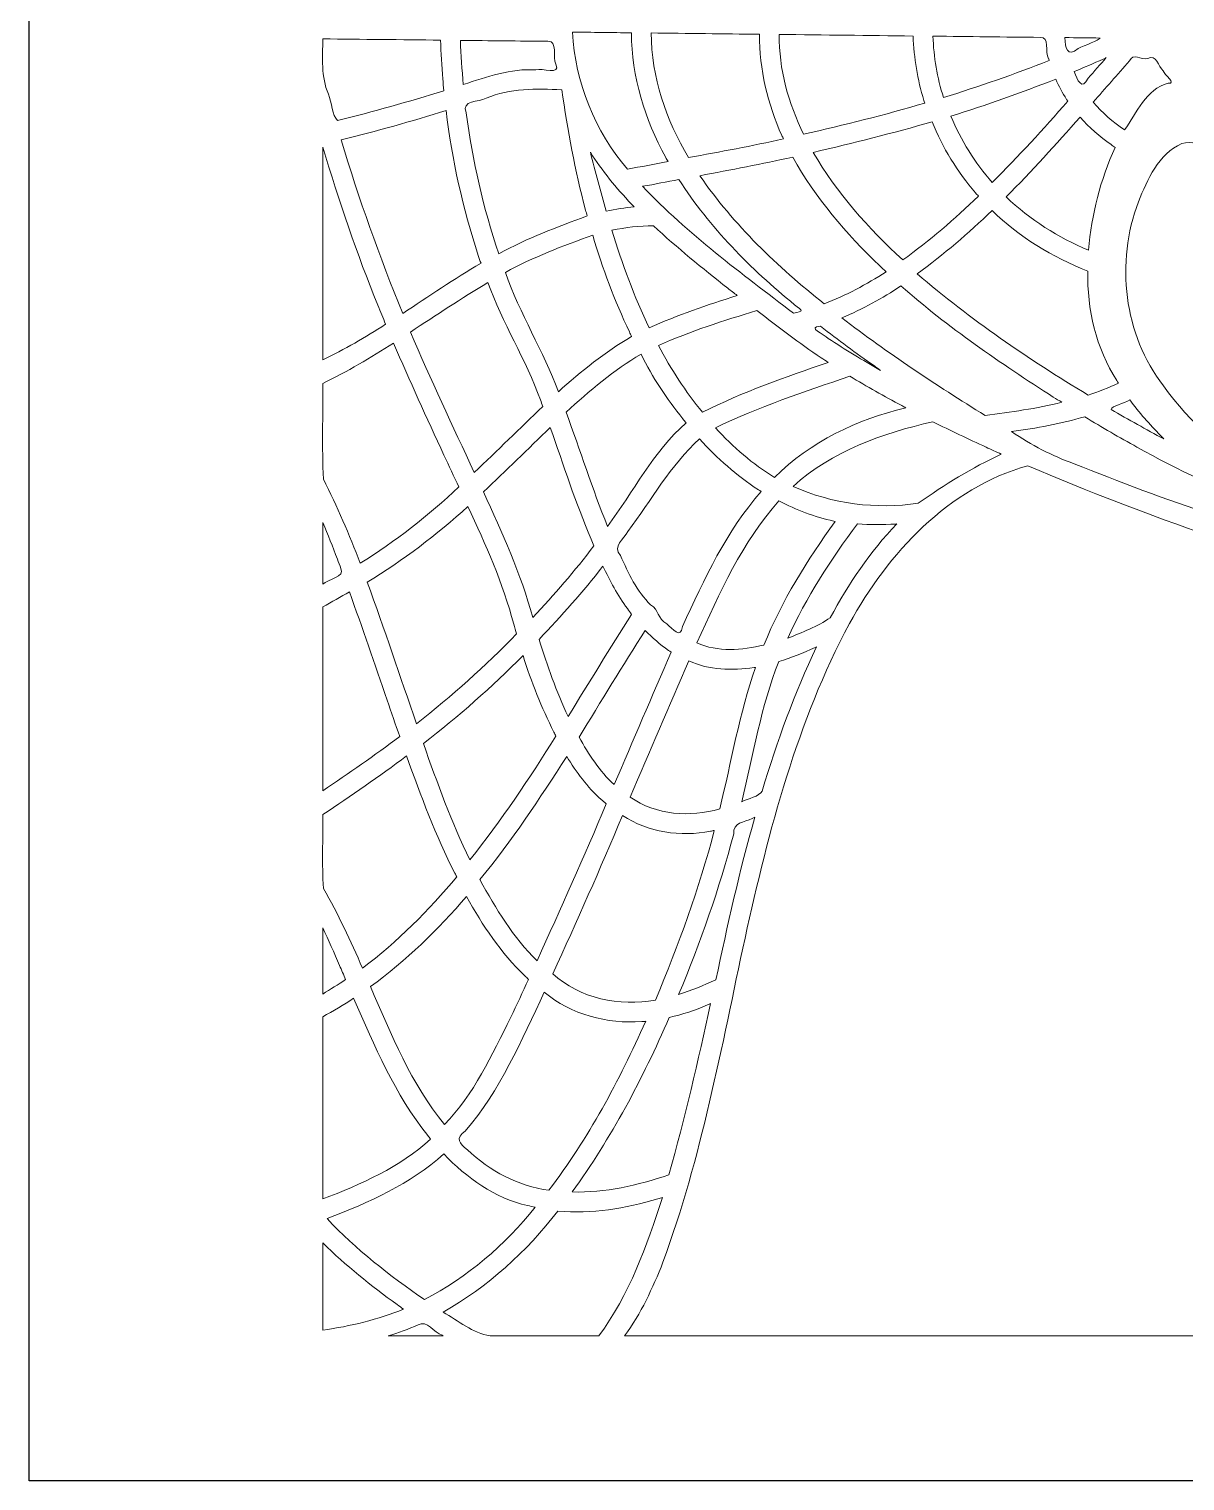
# Model space of a CAD drawing. Header units: millimetres. Extents: x -143 to 122, y -77 to 97.
# Drawn here: x -142.8 to -74.3, y -77.4 to 8.5 of the extents above; entities that cross this region are included whole.
import ezdxf

# ---------------------------------------------------------------- set-up
doc = ezdxf.new("R2010")
doc.units = ezdxf.units.MM
doc.header["$MEASUREMENT"] = 0
doc.layers.add('Capa 1', color=7, linetype='Continuous')

msp = doc.modelspace()

# ---------------------------------------------------------------- linework, layer by layer
at = {"layer": 'Capa 1', "lineweight": 25}
msp.add_open_spline([(-10.3061, -77.448), (-10.3061, -77.448), (-142.7504, -77.448), (-142.7504, -77.448), (-142.7504, -77.448), (-142.7504, -77.448), (-142.7504, 97.0935), (-142.7504, 97.0935), (-142.7504, 97.0935), (-142.7504, 97.0935), (-10.3061, 97.0935), (-10.3061, 97.0935)], degree=3, knots=[0, 0, 0, 0, 0.25, 0.25, 0.25, 0.25, 0.5, 0.5, 0.5, 0.5, 1, 1, 1, 1], dxfattribs=at)
at = {"layer": 'Capa 1', "lineweight": 9}
for points, knots in [([(-118.2456, 5.5745), (-118.3113, 6.3386), (-118.3467, 7.1048), (-118.3832, 7.8707), (-118.3832, 7.8707), (-120.7081, 7.8936), (-123.033, 7.9166), (-125.3579, 7.9395), (-125.3579, 7.9395), (-125.3522, 6.8321), (-125.4652, 5.7067), (-125.0248, 4.6593), (-125.0248, 4.6593), (-124.816, 4.1885), (-124.8038, 3.3846), (-124.4806, 3.1119), (-124.4806, 3.1119), (-122.3633, 3.6267), (-120.2667, 4.2249), (-118.1854, 4.8692), (-118.1854, 4.8692), (-118.2055, 5.1043), (-118.2255, 5.3393), (-118.2456, 5.5744), (-118.2456, 5.5744), (-118.2456, 5.5744), (-118.2456, 5.5745), (-118.2456, 5.5745)], [0, 0, 0, 0, 0.125, 0.125, 0.125, 0.125, 0.25, 0.25, 0.25, 0.25, 0.375, 0.375, 0.375, 0.375, 0.5, 0.5, 0.5, 0.5, 0.625, 0.625, 0.625, 0.625, 0.75, 0.75, 0.75, 0.75, 1, 1, 1, 1]), ([(-111.5462, 6.4345), (-111.7702, 6.8426), (-111.4147, 7.8459), (-112.0191, 7.7965), (-112.0191, 7.7965), (-113.7478, 7.8155), (-115.4764, 7.8345), (-117.2051, 7.8535), (-117.2051, 7.8535), (-117.1735, 6.9806), (-117.1127, 6.1089), (-117.0331, 5.2391), (-117.0331, 5.2391), (-115.6367, 5.6929), (-114.2261, 6.1981), (-112.7302, 6.1077), (-112.7302, 6.1077), (-112.372, 6.2438), (-111.2557, 5.7742), (-111.5462, 6.4345)], [0, 0, 0, 0, 0.1666667, 0.1666667, 0.1666667, 0.1666667, 0.3333333, 0.3333333, 0.3333333, 0.3333333, 0.5, 0.5, 0.5, 0.5, 0.6666667, 0.6666667, 0.6666667, 0.6666667, 1, 1, 1, 1]), ([(-105.0445, 0.9218), (-106.275, 3.18), (-107.0718, 5.7061), (-107.0741, 8.3007), (-107.0741, 8.3007), (-108.238, 8.315), (-109.4019, 8.3294), (-110.5657, 8.3437), (-110.5657, 8.3437), (-110.4256, 5.357), (-109.2264, 2.4765), (-107.3063, 0.2252), (-107.3063, 0.2252), (-106.5046, 0.3673), (-105.7076, 0.5337), (-104.9069, 0.681), (-104.9069, 0.681), (-104.9528, 0.7613), (-104.9986, 0.8415), (-105.0445, 0.9218)], [0, 0, 0, 0, 0.1666667, 0.1666667, 0.1666667, 0.1666667, 0.3333333, 0.3333333, 0.3333333, 0.3333333, 0.5, 0.5, 0.5, 0.5, 0.6666667, 0.6666667, 0.6666667, 0.6666667, 1, 1, 1, 1]), ([(-98.1644, 2.2119), (-99.0064, 4.0851), (-99.5068, 6.1453), (-99.4888, 8.2148), (-99.4888, 8.2148), (-101.6274, 8.2406), (-103.7659, 8.2664), (-105.9045, 8.2922), (-105.9045, 8.2922), (-105.9058, 5.6798), (-105.0202, 3.133), (-103.6857, 0.9133), (-103.6857, 0.9133), (-101.8085, 1.2529), (-99.9332, 1.6048), (-98.0698, 2.0141), (-98.0698, 2.0141), (-98.1014, 2.08), (-98.1329, 2.146), (-98.1644, 2.2119)], [0, 0, 0, 0, 0.1666667, 0.1666667, 0.1666667, 0.1666667, 0.3333333, 0.3333333, 0.3333333, 0.3333333, 0.5, 0.5, 0.5, 0.5, 0.6666667, 0.6666667, 0.6666667, 0.6666667, 1, 1, 1, 1]), ([(-89.7535, 4.2931), (-90.135, 5.5306), (-90.3354, 6.8195), (-90.3985, 8.1115), (-90.3985, 8.1115), (-93.0387, 8.143), (-95.679, 8.1746), (-98.3192, 8.2061), (-98.3192, 8.2061), (-98.3548, 6.1501), (-97.7623, 4.1201), (-96.883, 2.2978), (-96.883, 2.2978), (-94.4726, 2.8431), (-92.0723, 3.4378), (-89.7019, 4.1382), (-89.7019, 4.1382), (-89.7019, 4.1382), (-89.7327, 4.2306), (-89.7327, 4.2306), (-89.7327, 4.2306), (-89.7327, 4.2306), (-89.7535, 4.293), (-89.7535, 4.293), (-89.7535, 4.293), (-89.7535, 4.293), (-89.7535, 4.2931), (-89.7535, 4.2931)], [0, 0, 0, 0, 0.125, 0.125, 0.125, 0.125, 0.25, 0.25, 0.25, 0.25, 0.375, 0.375, 0.375, 0.375, 0.5, 0.5, 0.5, 0.5, 0.625, 0.625, 0.625, 0.625, 0.75, 0.75, 0.75, 0.75, 1, 1, 1, 1]), ([(-82.366, 6.7699), (-82.6142, 7.1481), (-82.2893, 8.0924), (-82.8646, 8.0289), (-82.8646, 8.0289), (-84.9831, 8.0535), (-87.1017, 8.0782), (-89.2202, 8.1029), (-89.2202, 8.1029), (-89.1726, 6.8701), (-88.9769, 5.6376), (-88.5924, 4.4651), (-88.5924, 4.4651), (-86.4862, 5.1314), (-84.3905, 5.841), (-82.3401, 6.6667), (-82.3401, 6.6667), (-82.3401, 6.6667), (-82.3638, 6.7612), (-82.3638, 6.7612), (-82.3638, 6.7612), (-82.3638, 6.7612), (-82.3659, 6.7699), (-82.3659, 6.7699), (-82.3659, 6.7699), (-82.3659, 6.7699), (-82.366, 6.7699), (-82.366, 6.7699)], [0, 0, 0, 0, 0.125, 0.125, 0.125, 0.125, 0.25, 0.25, 0.25, 0.25, 0.375, 0.375, 0.375, 0.375, 0.5, 0.5, 0.5, 0.5, 0.625, 0.625, 0.625, 0.625, 0.75, 0.75, 0.75, 0.75, 1, 1, 1, 1]), ([(-81.4114, 8.0169), (-81.3858, 7.4151), (-81.265, 6.8441), (-80.617, 7.368), (-80.617, 7.368), (-80.2407, 7.5551), (-79.3691, 7.8659), (-79.3072, 7.9922), (-79.3072, 7.9922), (-80.0086, 8.0005), (-80.71, 8.0087), (-81.4114, 8.0168), (-81.4114, 8.0168), (-81.4114, 8.0168), (-81.4114, 8.0169), (-81.4114, 8.0169)], [0, 0, 0, 0, 0.2, 0.2, 0.2, 0.2, 0.4, 0.4, 0.4, 0.4, 0.6, 0.6, 0.6, 0.6, 1, 1, 1, 1]), ([(-75.5806, 6.0475), (-75.8789, 6.3215), (-75.9945, 7.0482), (-76.5008, 6.7785), (-76.5008, 6.7785), (-76.9034, 6.6495), (-77.361, 7.1686), (-77.5765, 6.6332), (-77.5765, 6.6332), (-78.2963, 5.8246), (-79.0126, 5.0129), (-79.7259, 4.1984), (-79.7259, 4.1984), (-79.1924, 3.5605), (-78.5557, 3.0089), (-77.8683, 2.5472), (-77.8683, 2.5472), (-77.1602, 3.5607), (-76.5867, 4.9521), (-75.2969, 5.325), (-75.2969, 5.325), (-74.7521, 5.2598), (-75.5341, 5.8439), (-75.5807, 6.0474), (-75.5807, 6.0474), (-75.5807, 6.0474), (-75.5806, 6.0475), (-75.5806, 6.0475)], [0, 0, 0, 0, 0.125, 0.125, 0.125, 0.125, 0.25, 0.25, 0.25, 0.25, 0.375, 0.375, 0.375, 0.375, 0.5, 0.5, 0.5, 0.5, 0.625, 0.625, 0.625, 0.625, 0.75, 0.75, 0.75, 0.75, 1, 1, 1, 1]), ([(-79.1324, 6.7441), (-79.7046, 6.4878), (-80.2819, 6.246), (-80.861, 6.0045), (-80.861, 6.0045), (-80.6682, 5.5161), (-80.395, 4.839), (-80.0268, 5.6175), (-80.0268, 5.6175), (-79.6676, 6.0209), (-79.3104, 6.4262), (-78.9518, 6.8301), (-78.9518, 6.8301), (-79.012, 6.8014), (-79.0722, 6.7728), (-79.1324, 6.7441)], [0, 0, 0, 0, 0.2, 0.2, 0.2, 0.2, 0.4, 0.4, 0.4, 0.4, 0.6, 0.6, 0.6, 0.6, 1, 1, 1, 1]), ([(-81.2996, 4.3619), (-81.5519, 4.7307), (-81.7608, 5.145), (-81.9446, 5.5573), (-81.9446, 5.5573), (-83.9873, 4.7552), (-86.053, 4.0069), (-88.1539, 3.3729), (-88.1539, 3.3729), (-87.5563, 1.9254), (-86.739, 0.613), (-85.7029, -0.5573), (-85.7029, -0.5573), (-84.1499, 0.9857), (-82.6779, 2.6082), (-81.2309, 4.2502), (-81.2309, 4.2502), (-81.2309, 4.2502), (-81.282, 4.3332), (-81.282, 4.3332), (-81.282, 4.3332), (-81.282, 4.3332), (-81.2998, 4.362), (-81.2998, 4.362), (-81.2998, 4.362), (-81.2998, 4.362), (-81.2996, 4.3619), (-81.2996, 4.3619)], [0, 0, 0, 0, 0.125, 0.125, 0.125, 0.125, 0.25, 0.25, 0.25, 0.25, 0.375, 0.375, 0.375, 0.375, 0.5, 0.5, 0.5, 0.5, 0.625, 0.625, 0.625, 0.625, 0.75, 0.75, 0.75, 0.75, 1, 1, 1, 1]), ([(-109.7917, -2.1914), (-110.4325, 0.1448), (-110.8388, 2.5413), (-111.2021, 4.9295), (-111.2021, 4.9295), (-112.7081, 4.9882), (-114.2635, 5.0457), (-115.6741, 4.4307), (-115.6741, 4.4307), (-116.1218, 4.1752), (-117.1704, 4.3228), (-116.8551, 3.5686), (-116.8551, 3.5686), (-116.478, 0.7333), (-115.8573, -2.0745), (-114.9259, -4.78), (-114.9259, -4.78), (-113.2375, -3.8644), (-111.4859, -3.1959), (-109.697, -2.544), (-109.697, -2.544), (-109.7285, -2.4265), (-109.7601, -2.3089), (-109.7916, -2.1914), (-109.7916, -2.1914), (-109.7916, -2.1914), (-109.7917, -2.1914), (-109.7917, -2.1914)], [0, 0, 0, 0, 0.125, 0.125, 0.125, 0.125, 0.25, 0.25, 0.25, 0.25, 0.375, 0.375, 0.375, 0.375, 0.5, 0.5, 0.5, 0.5, 0.625, 0.625, 0.625, 0.625, 0.75, 0.75, 0.75, 0.75, 1, 1, 1, 1]), ([(-116.1472, -4.8832), (-117.0615, -2.0973), (-117.7011, 0.7789), (-118.0478, 3.6911), (-118.0478, 3.6911), (-120.1043, 3.0586), (-122.1746, 2.4704), (-124.2657, 1.9625), (-124.2657, 1.9625), (-123.2167, -1.5187), (-121.9895, -4.9664), (-120.6193, -8.3146), (-120.6193, -8.3146), (-119.0809, -7.3078), (-117.5753, -6.2654), (-115.9839, -5.3476), (-115.9839, -5.3476), (-116.0384, -5.1928), (-116.0928, -5.038), (-116.1473, -4.8832), (-116.1473, -4.8832), (-116.1473, -4.8832), (-116.1472, -4.8832), (-116.1472, -4.8832)], [0, 0, 0, 0, 0.1428571, 0.1428571, 0.1428571, 0.1428571, 0.2857143, 0.2857143, 0.2857143, 0.2857143, 0.4285714, 0.4285714, 0.4285714, 0.4285714, 0.5714286, 0.5714286, 0.5714286, 0.5714286, 0.7142857, 0.7142857, 0.7142857, 0.7142857, 1, 1, 1, 1]), ([(-86.6919, -1.1766), (-87.7782, 0.0712), (-88.6475, 1.5039), (-89.2633, 3.0374), (-89.2633, 3.0374), (-91.5908, 2.3563), (-93.9459, 1.7756), (-96.3068, 1.2228), (-96.3068, 1.2228), (-94.9376, -1.1677), (-93.0412, -3.2725), (-91.0091, -5.1499), (-91.0091, -5.1499), (-89.4181, -4.0103), (-87.9323, -2.7281), (-86.5285, -1.3659), (-86.5285, -1.3659), (-86.583, -1.3028), (-86.6374, -1.2398), (-86.6919, -1.1767), (-86.6919, -1.1767), (-86.6919, -1.1767), (-86.6919, -1.1766), (-86.6919, -1.1766)], [0, 0, 0, 0, 0.1428571, 0.1428571, 0.1428571, 0.1428571, 0.2857143, 0.2857143, 0.2857143, 0.2857143, 0.4285714, 0.4285714, 0.4285714, 0.4285714, 0.5714286, 0.5714286, 0.5714286, 0.5714286, 0.7142857, 0.7142857, 0.7142857, 0.7142857, 1, 1, 1, 1]), ([(-78.668, 1.6787), (-79.3335, 2.1595), (-79.977, 2.6828), (-80.5084, 3.3127), (-80.5084, 3.3127), (-81.9228, 1.6953), (-83.3701, 0.1059), (-84.8858, -1.4174), (-84.8858, -1.4174), (-83.4628, -2.7693), (-81.8137, -3.8173), (-80.0009, -4.565), (-80.0009, -4.565), (-79.8292, -2.4676), (-79.3136, -0.3904), (-78.4185, 1.5153), (-78.4185, 1.5153), (-78.5016, 1.5698), (-78.5848, 1.6242), (-78.6679, 1.6787), (-78.6679, 1.6787), (-78.6679, 1.6787), (-78.668, 1.6787), (-78.668, 1.6787)], [0, 0, 0, 0, 0.1428571, 0.1428571, 0.1428571, 0.1428571, 0.2857143, 0.2857143, 0.2857143, 0.2857143, 0.4285714, 0.4285714, 0.4285714, 0.4285714, 0.5714286, 0.5714286, 0.5714286, 0.5714286, 0.7142857, 0.7142857, 0.7142857, 0.7142857, 1, 1, 1, 1]), ([(-45.4716, -22.1866), (-45.9231, -21.4525), (-46.7841, -20.9522), (-47.4874, -20.4949), (-47.4874, -20.4949), (-52.3455, -17.4987), (-56.7909, -13.8601), (-61.1725, -10.2041), (-61.1725, -10.2041), (-64.8833, -7.0185), (-68.7002, -3.8687), (-71.7535, -0.0241), (-71.7535, -0.0241), (-72.3671, 0.8525), (-73.2429, 2.1227), (-74.4797, 1.7389), (-74.4797, 1.7389), (-75.8687, 1.1335), (-76.5175, -0.3965), (-77.0511, -1.7011), (-77.0511, -1.7011), (-78.3984, -5.2868), (-77.9274, -9.5843), (-75.5625, -12.6009), (-75.5625, -12.6009), (-72.3956, -17.0309), (-67.4067, -19.7365), (-62.2762, -21.1889), (-62.2762, -21.1889), (-57.2483, -22.6377), (-51.9461, -23.1242), (-46.7358, -22.7111), (-46.7358, -22.7111), (-46.3259, -22.6128), (-45.6228, -22.6581), (-45.4716, -22.1865), (-45.4716, -22.1865), (-45.4716, -22.1865), (-45.4716, -22.1866), (-45.4716, -22.1866)], [0, 0, 0, 0, 0.0909091, 0.0909091, 0.0909091, 0.0909091, 0.1818182, 0.1818182, 0.1818182, 0.1818182, 0.2727273, 0.2727273, 0.2727273, 0.2727273, 0.3636364, 0.3636364, 0.3636364, 0.3636364, 0.4545455, 0.4545455, 0.4545455, 0.4545455, 0.5454545, 0.5454545, 0.5454545, 0.5454545, 0.6363636, 0.6363636, 0.6363636, 0.6363636, 0.7272727, 0.7272727, 0.7272727, 0.7272727, 0.8181818, 0.8181818, 0.8181818, 0.8181818, 1, 1, 1, 1]), ([(-122.0899, -7.833), (-123.3366, -4.7829), (-124.4014, -1.6372), (-125.3579, 1.5239), (-125.3579, 1.5239), (-125.3579, -2.6729), (-125.3579, -6.8698), (-125.3579, -11.0666), (-125.3579, -11.0666), (-124.0724, -10.4436), (-122.8373, -9.7284), (-121.6341, -8.9596), (-121.6341, -8.9596), (-121.786, -8.5841), (-121.938, -8.2085), (-122.0899, -7.833)], [0, 0, 0, 0, 0.2, 0.2, 0.2, 0.2, 0.4, 0.4, 0.4, 0.4, 0.6, 0.6, 0.6, 0.6, 1, 1, 1, 1]), ([(-107.0741, -1.8388), (-107.9731, -0.8896), (-108.8127, 0.1226), (-109.5079, 1.2314), (-109.5079, 1.2314), (-109.2164, 0.0583), (-108.8846, -1.1041), (-108.5619, -2.2688), (-108.5619, -2.2688), (-108.0174, -2.1519), (-107.467, -2.0467), (-106.9107, -2.0108), (-106.9107, -2.0108), (-106.9652, -1.9535), (-107.0196, -1.8961), (-107.0741, -1.8388)], [0, 0, 0, 0, 0.2, 0.2, 0.2, 0.2, 0.4, 0.4, 0.4, 0.4, 0.6, 0.6, 0.6, 0.6, 1, 1, 1, 1]), ([(-92.3593, -5.5024), (-94.354, -3.5967), (-96.188, -1.4784), (-97.5194, 0.9391), (-97.5194, 0.9391), (-99.3463, 0.5342), (-101.1846, 0.1842), (-103.0235, -0.1617), (-103.0235, -0.1617), (-101.0161, -3.0786), (-98.427, -5.5532), (-95.6532, -7.7384), (-95.6532, -7.7384), (-94.3792, -7.2691), (-93.1477, -6.5973), (-91.9982, -5.8464), (-91.9982, -5.8464), (-92.1186, -5.7317), (-92.239, -5.6171), (-92.3594, -5.5024), (-92.3594, -5.5024), (-92.3594, -5.5024), (-92.3593, -5.5024), (-92.3593, -5.5024)], [0, 0, 0, 0, 0.1428571, 0.1428571, 0.1428571, 0.1428571, 0.2857143, 0.2857143, 0.2857143, 0.2857143, 0.4285714, 0.4285714, 0.4285714, 0.4285714, 0.5714286, 0.5714286, 0.5714286, 0.5714286, 0.7142857, 0.7142857, 0.7142857, 0.7142857, 1, 1, 1, 1]), ([(-97.4162, -7.7986), (-100.0324, -5.6698), (-102.4351, -3.2244), (-104.2705, -0.3853), (-104.2705, -0.3853), (-104.9838, -0.5229), (-105.6967, -0.6622), (-106.4119, -0.7895), (-106.4119, -0.7895), (-103.7262, -3.6221), (-100.5651, -5.94), (-97.4764, -8.306), (-97.4764, -8.306), (-96.8442, -8.1833), (-96.9269, -8.1618), (-97.4162, -7.7986)], [0, 0, 0, 0, 0.2, 0.2, 0.2, 0.2, 0.4, 0.4, 0.4, 0.4, 0.6, 0.6, 0.6, 0.6, 1, 1, 1, 1]), ([(-78.3326, -12.2965), (-79.5537, -10.3663), (-80.0997, -8.0824), (-80.0526, -5.8034), (-80.0526, -5.8034), (-82.148, -5.0004), (-84.0944, -3.7861), (-85.7201, -2.2258), (-85.7201, -2.2258), (-87.115, -3.5652), (-88.5864, -4.8266), (-90.1491, -5.9668), (-90.1491, -5.9668), (-87.0086, -8.6852), (-83.5716, -11.0066), (-80.0354, -13.1479), (-80.0354, -13.1479), (-79.4152, -12.9464), (-78.8192, -12.7263), (-78.238, -12.4513), (-78.238, -12.4513), (-78.238, -12.4513), (-78.2888, -12.3682), (-78.2888, -12.3682), (-78.2888, -12.3682), (-78.2888, -12.3682), (-78.3326, -12.2965), (-78.3326, -12.2965)], [0, 0, 0, 0, 0.125, 0.125, 0.125, 0.125, 0.25, 0.25, 0.25, 0.25, 0.375, 0.375, 0.375, 0.375, 0.5, 0.5, 0.5, 0.5, 0.625, 0.625, 0.625, 0.625, 0.75, 0.75, 0.75, 0.75, 1, 1, 1, 1]), ([(-101.3722, -6.8182), (-102.8788, -5.636), (-104.3665, -4.4265), (-105.7668, -3.1288), (-105.7668, -3.1288), (-106.5928, -3.1249), (-107.4174, -3.225), (-108.2264, -3.3868), (-108.2264, -3.3868), (-107.6226, -5.3806), (-106.9187, -7.3113), (-106.0162, -9.1747), (-106.0162, -9.1747), (-104.3477, -8.3992), (-102.5774, -7.8147), (-100.8045, -7.2569), (-100.8045, -7.2569), (-100.9937, -7.1107), (-101.1829, -6.9645), (-101.3721, -6.8183), (-101.3721, -6.8183), (-101.3721, -6.8183), (-101.3722, -6.8182), (-101.3722, -6.8182)], [0, 0, 0, 0, 0.1428571, 0.1428571, 0.1428571, 0.1428571, 0.2857143, 0.2857143, 0.2857143, 0.2857143, 0.4285714, 0.4285714, 0.4285714, 0.4285714, 0.5714286, 0.5714286, 0.5714286, 0.5714286, 0.7142857, 0.7142857, 0.7142857, 0.7142857, 1, 1, 1, 1]), ([(-107.1945, -9.4069), (-108.0699, -7.5593), (-108.7919, -5.6517), (-109.3703, -3.6878), (-109.3703, -3.6878), (-111.1467, -4.3198), (-112.8847, -4.9756), (-114.539, -5.8894), (-114.539, -5.8894), (-113.6926, -8.3337), (-112.2888, -10.5421), (-111.4, -12.9587), (-111.4, -12.9587), (-110.061, -11.7321), (-108.6245, -10.6041), (-107.0656, -9.6821), (-107.0656, -9.6821), (-107.1086, -9.5904), (-107.1516, -9.4986), (-107.1946, -9.4069), (-107.1946, -9.4069), (-107.1946, -9.4069), (-107.1945, -9.4069), (-107.1945, -9.4069)], [0, 0, 0, 0, 0.1428571, 0.1428571, 0.1428571, 0.1428571, 0.2857143, 0.2857143, 0.2857143, 0.2857143, 0.4285714, 0.4285714, 0.4285714, 0.4285714, 0.5714286, 0.5714286, 0.5714286, 0.5714286, 0.7142857, 0.7142857, 0.7142857, 0.7142857, 1, 1, 1, 1]), ([(-112.4663, -13.4317), (-113.3258, -11.0576), (-114.7223, -8.8743), (-115.5709, -6.4828), (-115.5709, -6.4828), (-117.1388, -7.4269), (-118.6337, -8.411), (-120.1633, -9.4154), (-120.1633, -9.4154), (-118.9628, -12.2138), (-117.6716, -14.9737), (-116.3793, -17.7317), (-116.3793, -17.7317), (-115.0186, -16.4381), (-113.6809, -15.1206), (-112.3201, -13.8273), (-112.3201, -13.8273), (-112.3688, -13.6954), (-112.4176, -13.5636), (-112.4663, -13.4317)], [0, 0, 0, 0, 0.1666667, 0.1666667, 0.1666667, 0.1666667, 0.3333333, 0.3333333, 0.3333333, 0.3333333, 0.5, 0.5, 0.5, 0.5, 0.6666667, 0.6666667, 0.6666667, 0.6666667, 1, 1, 1, 1]), ([(-82.0908, -13.2683), (-85.2226, -11.2604), (-88.3175, -9.1554), (-91.1123, -6.6806), (-91.1123, -6.6806), (-92.2158, -7.4232), (-93.3891, -8.0609), (-94.6125, -8.5812), (-94.6125, -8.5812), (-91.8884, -10.6668), (-89.039, -12.5564), (-86.1328, -14.3519), (-86.1328, -14.3519), (-84.6062, -14.1624), (-83.078, -13.9477), (-81.5834, -13.5779), (-81.5834, -13.5779), (-81.7525, -13.4747), (-81.9217, -13.3715), (-82.0908, -13.2683)], [0, 0, 0, 0, 0.1666667, 0.1666667, 0.1666667, 0.1666667, 0.3333333, 0.3333333, 0.3333333, 0.3333333, 0.5, 0.5, 0.5, 0.5, 0.6666667, 0.6666667, 0.6666667, 0.6666667, 1, 1, 1, 1]), ([(-95.8338, -10.9463), (-97.1515, -10.0811), (-98.3882, -9.0949), (-99.6522, -8.1513), (-99.6522, -8.1513), (-101.621, -8.7406), (-103.5837, -9.379), (-105.4659, -10.2067), (-105.4659, -10.2067), (-104.7414, -11.6335), (-103.8711, -12.9322), (-102.8601, -14.1713), (-102.8601, -14.1713), (-100.4777, -12.9556), (-97.946, -12.0921), (-95.421, -11.2129), (-95.421, -11.2129), (-95.5586, -11.124), (-95.6962, -11.0352), (-95.8338, -10.9463)], [0, 0, 0, 0, 0.1666667, 0.1666667, 0.1666667, 0.1666667, 0.3333333, 0.3333333, 0.3333333, 0.3333333, 0.5, 0.5, 0.5, 0.5, 0.6666667, 0.6666667, 0.6666667, 0.6666667, 1, 1, 1, 1]), ([(-92.6861, -11.4279), (-93.7725, -10.6739), (-94.8357, -9.8869), (-95.8767, -9.0715), (-95.8767, -9.0715), (-96.7207, -9.1378), (-95.676, -9.5416), (-95.4172, -9.7963), (-95.4172, -9.7963), (-94.4198, -10.4584), (-93.3745, -11.0762), (-92.3248, -11.6859), (-92.3248, -11.6859), (-92.4452, -11.5999), (-92.5656, -11.5139), (-92.686, -11.4279), (-92.686, -11.4279), (-92.686, -11.4279), (-92.6861, -11.4279), (-92.6861, -11.4279)], [0, 0, 0, 0, 0.1666667, 0.1666667, 0.1666667, 0.1666667, 0.3333333, 0.3333333, 0.3333333, 0.3333333, 0.5, 0.5, 0.5, 0.5, 0.6666667, 0.6666667, 0.6666667, 0.6666667, 1, 1, 1, 1]), ([(-118.1768, -16.7083), (-119.2033, -14.5094), (-120.2083, -12.2999), (-121.161, -10.069), (-121.161, -10.069), (-122.5233, -10.9318), (-123.9092, -11.7604), (-125.3578, -12.4684), (-125.3578, -12.4684), (-125.3282, -14.3486), (-125.4166, -16.2567), (-125.3142, -18.1198), (-125.3142, -18.1198), (-124.508, -19.7472), (-123.7849, -21.4111), (-123.1303, -23.0981), (-123.1303, -23.0981), (-121.0461, -21.8259), (-119.0952, -20.2708), (-117.2908, -18.5917), (-117.2908, -18.5917), (-117.5861, -17.9639), (-117.8813, -17.3361), (-118.1766, -16.7083), (-118.1766, -16.7083), (-118.1766, -16.7083), (-118.1768, -16.7083), (-118.1768, -16.7083)], [0, 0, 0, 0, 0.125, 0.125, 0.125, 0.125, 0.25, 0.25, 0.25, 0.25, 0.375, 0.375, 0.375, 0.375, 0.5, 0.5, 0.5, 0.5, 0.625, 0.625, 0.625, 0.625, 0.75, 0.75, 0.75, 0.75, 1, 1, 1, 1]), ([(-104.0383, -14.5497), (-104.9874, -13.3607), (-105.8339, -12.0989), (-106.5065, -10.7313), (-106.5065, -10.7313), (-108.1103, -11.6649), (-109.5688, -12.9006), (-110.9441, -14.1713), (-110.9441, -14.1713), (-110.1141, -16.417), (-109.3896, -18.7015), (-108.4931, -20.9224), (-108.4931, -20.9224), (-106.9542, -18.8818), (-105.7871, -16.5068), (-103.8404, -14.7991), (-103.8404, -14.7991), (-103.9063, -14.716), (-103.9723, -14.6328), (-104.0382, -14.5497), (-104.0382, -14.5497), (-104.0382, -14.5497), (-104.0383, -14.5497), (-104.0383, -14.5497)], [0, 0, 0, 0, 0.1428571, 0.1428571, 0.1428571, 0.1428571, 0.2857143, 0.2857143, 0.2857143, 0.2857143, 0.4285714, 0.4285714, 0.4285714, 0.4285714, 0.5714286, 0.5714286, 0.5714286, 0.5714286, 0.7142857, 0.7142857, 0.7142857, 0.7142857, 1, 1, 1, 1]), ([(-91.0693, -13.7757), (-92.1068, -13.2199), (-93.1299, -12.6404), (-94.1395, -12.0299), (-94.1395, -12.0299), (-96.8341, -12.9535), (-99.5438, -13.8454), (-102.0946, -15.0915), (-102.0946, -15.0915), (-101.0677, -16.2204), (-99.8868, -17.251), (-98.5944, -18.0241), (-98.5944, -18.0241), (-96.4874, -15.8991), (-93.709, -14.6013), (-90.8285, -13.9047), (-90.8285, -13.9047), (-90.9088, -13.8617), (-90.989, -13.8187), (-91.0693, -13.7757)], [0, 0, 0, 0, 0.1666667, 0.1666667, 0.1666667, 0.1666667, 0.3333333, 0.3333333, 0.3333333, 0.3333333, 0.5, 0.5, 0.5, 0.5, 0.6666667, 0.6666667, 0.6666667, 0.6666667, 1, 1, 1, 1]), ([(-75.7354, -15.5473), (-76.3859, -14.878), (-77.0148, -14.1853), (-77.5672, -13.4317), (-77.5672, -13.4317), (-77.8803, -13.6436), (-78.6486, -13.7922), (-78.6698, -14.0053), (-78.6698, -14.0053), (-77.6356, -14.6052), (-76.5935, -15.185), (-75.5376, -15.7452), (-75.5376, -15.7452), (-75.6035, -15.6793), (-75.6695, -15.6133), (-75.7354, -15.5474), (-75.7354, -15.5474), (-75.7354, -15.5474), (-75.7354, -15.5473), (-75.7354, -15.5473)], [0, 0, 0, 0, 0.1666667, 0.1666667, 0.1666667, 0.1666667, 0.3333333, 0.3333333, 0.3333333, 0.3333333, 0.5, 0.5, 0.5, 0.5, 0.6666667, 0.6666667, 0.6666667, 0.6666667, 1, 1, 1, 1]), ([(-69.6379, -19.9592), (-72.1436, -18.7314), (-74.701, -17.5967), (-77.1372, -16.2268), (-77.1372, -16.2268), (-78.1727, -15.6483), (-79.2188, -15.0762), (-80.216, -14.4294), (-80.216, -14.4294), (-81.6356, -14.8476), (-83.0947, -15.1108), (-84.559, -15.3152), (-84.559, -15.3152), (-83.3967, -16.1064), (-82.1681, -16.7431), (-80.8457, -17.2207), (-80.8457, -17.2207), (-78.1688, -18.2714), (-75.4325, -19.3566), (-72.6795, -20.222), (-72.6795, -20.222), (-71.5934, -20.1823), (-70.5076, -20.1374), (-69.4228, -20.0711), (-69.4228, -20.0711), (-69.4945, -20.0338), (-69.5661, -19.9966), (-69.6378, -19.9593), (-69.6378, -19.9593), (-69.6378, -19.9593), (-69.6379, -19.9592), (-69.6379, -19.9592)], [0, 0, 0, 0, 0.1111111, 0.1111111, 0.1111111, 0.1111111, 0.2222222, 0.2222222, 0.2222222, 0.2222222, 0.3333333, 0.3333333, 0.3333333, 0.3333333, 0.4444444, 0.4444444, 0.4444444, 0.4444444, 0.5555556, 0.5555556, 0.5555556, 0.5555556, 0.6666667, 0.6666667, 0.6666667, 0.6666667, 0.7777778, 0.7777778, 0.7777778, 0.7777778, 1, 1, 1, 1]), ([(-109.4649, -21.6792), (-110.379, -19.5272), (-111.1001, -17.2848), (-111.8815, -15.0743), (-111.8815, -15.0743), (-113.2055, -16.3387), (-114.5061, -17.6275), (-115.8375, -18.8841), (-115.8375, -18.8841), (-114.7224, -21.31), (-113.6215, -23.7412), (-112.9221, -26.3232), (-112.9221, -26.3232), (-111.6465, -24.9686), (-110.4202, -23.5585), (-109.3015, -22.0748), (-109.3015, -22.0748), (-109.356, -21.9429), (-109.4104, -21.8111), (-109.4649, -21.6792)], [0, 0, 0, 0, 0.1666667, 0.1666667, 0.1666667, 0.1666667, 0.3333333, 0.3333333, 0.3333333, 0.3333333, 0.5, 0.5, 0.5, 0.5, 0.6666667, 0.6666667, 0.6666667, 0.6666667, 1, 1, 1, 1]), ([(-86.0727, -16.2353), (-87.1321, -15.7552), (-88.1807, -15.2517), (-89.2203, -14.7303), (-89.2203, -14.7303), (-92.2015, -15.4056), (-95.2193, -16.4712), (-97.4936, -18.5573), (-97.4936, -18.5573), (-95.1951, -19.5961), (-92.5821, -19.9272), (-90.0889, -19.5549), (-90.0889, -19.5549), (-88.5356, -18.4621), (-86.9063, -17.4369), (-85.1696, -16.6481), (-85.1696, -16.6481), (-85.4706, -16.5105), (-85.7716, -16.3729), (-86.0726, -16.2353), (-86.0726, -16.2353), (-86.0726, -16.2353), (-86.0727, -16.2353), (-86.0727, -16.2353)], [0, 0, 0, 0, 0.1428571, 0.1428571, 0.1428571, 0.1428571, 0.2857143, 0.2857143, 0.2857143, 0.2857143, 0.4285714, 0.4285714, 0.4285714, 0.4285714, 0.5714286, 0.5714286, 0.5714286, 0.5714286, 0.7142857, 0.7142857, 0.7142857, 0.7142857, 1, 1, 1, 1]), ([(-99.5576, -18.7552), (-100.8424, -17.923), (-102.0121, -16.8883), (-103.0406, -15.7452), (-103.0406, -15.7452), (-104.757, -17.3012), (-105.8966, -19.3759), (-107.2812, -21.2191), (-107.2812, -21.2191), (-107.5416, -21.684), (-108.1981, -22.1079), (-107.7231, -22.6458), (-107.7231, -22.6458), (-107.2575, -23.7034), (-106.7563, -24.7711), (-105.9389, -25.5781), (-105.9389, -25.5781), (-105.4392, -25.8347), (-105.547, -26.3897), (-104.9809, -26.6987), (-104.9809, -26.6987), (-104.6555, -26.965), (-104.1433, -27.6384), (-104.0463, -26.8503), (-104.0463, -26.8503), (-102.7623, -24.0423), (-101.4441, -21.1958), (-99.3942, -18.8585), (-99.3942, -18.8585), (-99.3942, -18.8585), (-99.4766, -18.8065), (-99.4766, -18.8065), (-99.4766, -18.8065), (-99.4766, -18.8065), (-99.5576, -18.7553), (-99.5576, -18.7553), (-99.5576, -18.7553), (-99.5576, -18.7553), (-99.5576, -18.7552), (-99.5576, -18.7552)], [0, 0, 0, 0, 0.0909091, 0.0909091, 0.0909091, 0.0909091, 0.1818182, 0.1818182, 0.1818182, 0.1818182, 0.2727273, 0.2727273, 0.2727273, 0.2727273, 0.3636364, 0.3636364, 0.3636364, 0.3636364, 0.4545455, 0.4545455, 0.4545455, 0.4545455, 0.5454545, 0.5454545, 0.5454545, 0.5454545, 0.6363636, 0.6363636, 0.6363636, 0.6363636, 0.7272727, 0.7272727, 0.7272727, 0.7272727, 0.8181818, 0.8181818, 0.8181818, 0.8181818, 1, 1, 1, 1]), ([(-18.6996, -28.4389), (-26.3839, -29.0958), (-34.1035, -28.7813), (-41.7736, -28.0691), (-41.7736, -28.0691), (-48.4508, -27.3856), (-55.1613, -26.5471), (-61.6744, -24.8454), (-61.6744, -24.8454), (-69.1663, -22.8887), (-76.4928, -20.3764), (-83.6044, -17.3362), (-83.6044, -17.3362), (-88.3007, -18.6406), (-91.8782, -22.5164), (-94.1642, -26.6834), (-94.1642, -26.6834), (-97.266, -32.479), (-98.9342, -38.9083), (-100.3487, -45.3037), (-100.3487, -45.3037), (-101.7393, -51.7529), (-102.926, -58.2891), (-105.2078, -64.4991), (-105.2078, -64.4991), (-105.8143, -66.0173), (-106.503, -67.5429), (-107.4868, -68.8593), (-107.4868, -68.8593), (-77.7248, -68.8593), (-47.9627, -68.8593), (-18.2007, -68.8593), (-18.2007, -68.8593), (-18.2007, -55.3686), (-18.2007, -41.878), (-18.2007, -28.3873), (-18.2007, -28.3873), (-18.367, -28.4045), (-18.5332, -28.4217), (-18.6995, -28.4389), (-18.6995, -28.4389), (-18.6995, -28.4389), (-18.6996, -28.4389), (-18.6996, -28.4389)], [0, 0, 0, 0, 0.0833333, 0.0833333, 0.0833333, 0.0833333, 0.1666667, 0.1666667, 0.1666667, 0.1666667, 0.25, 0.25, 0.25, 0.25, 0.3333333, 0.3333333, 0.3333333, 0.3333333, 0.4166667, 0.4166667, 0.4166667, 0.4166667, 0.5, 0.5, 0.5, 0.5, 0.5833333, 0.5833333, 0.5833333, 0.5833333, 0.6666667, 0.6666667, 0.6666667, 0.6666667, 0.75, 0.75, 0.75, 0.75, 0.8333333, 0.8333333, 0.8333333, 0.8333333, 1, 1, 1, 1]), ([(-114.0488, -26.7102), (-114.6858, -24.2818), (-115.6984, -22.0152), (-116.7578, -19.7441), (-116.7578, -19.7441), (-118.6048, -21.4173), (-120.5961, -22.9433), (-122.7263, -24.2247), (-122.7263, -24.2247), (-121.7047, -27.0033), (-120.7759, -29.8144), (-119.8023, -32.6098), (-119.8023, -32.6098), (-117.7094, -30.9753), (-115.7301, -29.1969), (-113.8768, -27.2949), (-113.8768, -27.2949), (-113.9341, -27.1), (-113.9915, -26.905), (-114.0488, -26.7101), (-114.0488, -26.7101), (-114.0488, -26.7101), (-114.0488, -26.7102), (-114.0488, -26.7102)], [0, 0, 0, 0, 0.1428571, 0.1428571, 0.1428571, 0.1428571, 0.2857143, 0.2857143, 0.2857143, 0.2857143, 0.4285714, 0.4285714, 0.4285714, 0.4285714, 0.5714286, 0.5714286, 0.5714286, 0.5714286, 0.7142857, 0.7142857, 0.7142857, 0.7142857, 1, 1, 1, 1]), ([(-95.0942, -20.6128), (-96.2319, -20.3774), (-97.3119, -19.9421), (-98.345, -19.4174), (-98.345, -19.4174), (-100.5183, -21.8526), (-101.8589, -24.8619), (-103.1954, -27.8197), (-103.1954, -27.8197), (-101.9667, -28.3864), (-100.5182, -28.2549), (-99.2308, -27.9487), (-99.2308, -27.9487), (-98.1679, -25.3267), (-96.6613, -22.9167), (-95.0168, -20.63), (-95.0168, -20.63), (-95.0168, -20.63), (-95.0942, -20.6128), (-95.0942, -20.6128)], [0, 0, 0, 0, 0.1666667, 0.1666667, 0.1666667, 0.1666667, 0.3333333, 0.3333333, 0.3333333, 0.3333333, 0.5, 0.5, 0.5, 0.5, 0.6666667, 0.6666667, 0.6666667, 0.6666667, 1, 1, 1, 1]), ([(-124.4893, -22.8574), (-124.7783, -22.1296), (-125.0332, -21.4176), (-125.3579, -20.6988), (-125.3579, -20.6988), (-125.3579, -21.9171), (-125.3579, -23.1355), (-125.3579, -24.3538), (-125.3579, -24.3538), (-125.0321, -24.0305), (-124.0233, -23.9421), (-124.2762, -23.4103), (-124.2762, -23.4103), (-124.3472, -23.226), (-124.4183, -23.0417), (-124.4893, -22.8574)], [0, 0, 0, 0, 0.2, 0.2, 0.2, 0.2, 0.4, 0.4, 0.4, 0.4, 0.6, 0.6, 0.6, 0.6, 1, 1, 1, 1]), ([(-91.4391, -20.7848), (-92.1893, -20.8405), (-92.9424, -20.8337), (-93.6923, -20.7762), (-93.6923, -20.7762), (-95.2818, -22.9028), (-96.7232, -25.1225), (-97.8203, -27.5531), (-97.8203, -27.5531), (-96.9881, -27.2004), (-96.0397, -26.8524), (-95.2971, -26.3322), (-95.2971, -26.3322), (-94.2233, -24.3279), (-92.9367, -22.4279), (-91.3617, -20.7762), (-91.3617, -20.7762), (-91.3617, -20.7762), (-91.4391, -20.7848), (-91.4391, -20.7848)], [0, 0, 0, 0, 0.1666667, 0.1666667, 0.1666667, 0.1666667, 0.3333333, 0.3333333, 0.3333333, 0.3333333, 0.5, 0.5, 0.5, 0.5, 0.6666667, 0.6666667, 0.6666667, 0.6666667, 1, 1, 1, 1]), ([(-107.3149, -25.79), (-107.9004, -25.0161), (-108.3414, -24.1508), (-108.7597, -23.2788), (-108.7597, -23.2788), (-109.9314, -24.7994), (-111.2202, -26.2245), (-112.5437, -27.6132), (-112.5437, -27.6132), (-112.0523, -29.1756), (-111.5324, -30.7107), (-110.8237, -32.1799), (-110.8237, -32.1799), (-109.5809, -30.1584), (-108.3363, -28.138), (-107.0655, -26.134), (-107.0655, -26.134), (-107.1486, -26.0193), (-107.2318, -25.9047), (-107.3149, -25.79)], [0, 0, 0, 0, 0.1666667, 0.1666667, 0.1666667, 0.1666667, 0.3333333, 0.3333333, 0.3333333, 0.3333333, 0.5, 0.5, 0.5, 0.5, 0.6666667, 0.6666667, 0.6666667, 0.6666667, 1, 1, 1, 1]), ([(-121.5395, -31.2167), (-122.2675, -29.0721), (-123.0144, -26.9341), (-123.7755, -24.801), (-123.7755, -24.801), (-124.3011, -25.1008), (-124.8234, -25.4056), (-125.3579, -25.6868), (-125.3579, -25.6868), (-125.3579, -29.316), (-125.3579, -32.9453), (-125.3579, -36.5745), (-125.3579, -36.5745), (-123.8011, -35.5567), (-122.2868, -34.4836), (-120.7999, -33.3667), (-120.7999, -33.3667), (-121.0464, -32.65), (-121.293, -31.9334), (-121.5395, -31.2167)], [0, 0, 0, 0, 0.1666667, 0.1666667, 0.1666667, 0.1666667, 0.3333333, 0.3333333, 0.3333333, 0.3333333, 0.5, 0.5, 0.5, 0.5, 0.6666667, 0.6666667, 0.6666667, 0.6666667, 1, 1, 1, 1]), ([(-104.8811, -28.2669), (-105.3756, -27.9306), (-105.837, -27.516), (-106.2571, -27.0801), (-106.2571, -27.0801), (-107.5809, -29.1768), (-108.879, -31.2895), (-110.1787, -33.4012), (-110.1787, -33.4012), (-109.5988, -34.4191), (-108.9831, -35.4257), (-108.0889, -36.2134), (-108.0889, -36.2134), (-106.9753, -33.5934), (-105.8529, -30.9797), (-104.7177, -28.3701), (-104.7177, -28.3701), (-104.7177, -28.3701), (-104.8001, -28.3181), (-104.8001, -28.3181), (-104.8001, -28.3181), (-104.8001, -28.3181), (-104.8811, -28.2669), (-104.8811, -28.2669)], [0, 0, 0, 0, 0.1428571, 0.1428571, 0.1428571, 0.1428571, 0.2857143, 0.2857143, 0.2857143, 0.2857143, 0.4285714, 0.4285714, 0.4285714, 0.4285714, 0.5714286, 0.5714286, 0.5714286, 0.5714286, 0.7142857, 0.7142857, 0.7142857, 0.7142857, 1, 1, 1, 1]), ([(-96.2036, -28.1035), (-96.9093, -28.4127), (-97.6044, -28.726), (-98.3536, -28.9205), (-98.3536, -28.9205), (-99.3939, -31.5997), (-99.8707, -34.4457), (-100.5466, -37.2282), (-100.5466, -37.2282), (-100.1609, -37.041), (-99.5178, -36.926), (-99.3293, -36.5945), (-99.3293, -36.5945), (-98.4637, -33.6719), (-97.4203, -30.8093), (-96.109, -28.0605), (-96.109, -28.0605), (-96.109, -28.0605), (-96.1977, -28.1008), (-96.1977, -28.1008), (-96.1977, -28.1008), (-96.1977, -28.1008), (-96.2036, -28.1036), (-96.2036, -28.1036), (-96.2036, -28.1036), (-96.2036, -28.1036), (-96.2036, -28.1035), (-96.2036, -28.1035)], [0, 0, 0, 0, 0.125, 0.125, 0.125, 0.125, 0.25, 0.25, 0.25, 0.25, 0.375, 0.375, 0.375, 0.375, 0.5, 0.5, 0.5, 0.5, 0.625, 0.625, 0.625, 0.625, 0.75, 0.75, 0.75, 0.75, 1, 1, 1, 1]), ([(-111.6666, -33.1087), (-112.3974, -31.6461), (-113.0096, -30.1403), (-113.4898, -28.5765), (-113.4898, -28.5765), (-115.3484, -30.4345), (-117.3195, -32.1801), (-119.3981, -33.7882), (-119.3981, -33.7882), (-118.5567, -36.1238), (-117.7475, -38.4549), (-116.6375, -40.6683), (-116.6375, -40.6683), (-114.7794, -38.3301), (-113.1204, -35.8599), (-111.5462, -33.341), (-111.5462, -33.341), (-111.5863, -33.2636), (-111.6265, -33.1862), (-111.6666, -33.1088), (-111.6666, -33.1088), (-111.6666, -33.1088), (-111.6666, -33.1087), (-111.6666, -33.1087)], [0, 0, 0, 0, 0.1428571, 0.1428571, 0.1428571, 0.1428571, 0.2857143, 0.2857143, 0.2857143, 0.2857143, 0.4285714, 0.4285714, 0.4285714, 0.4285714, 0.5714286, 0.5714286, 0.5714286, 0.5714286, 0.7142857, 0.7142857, 0.7142857, 0.7142857, 1, 1, 1, 1]), ([(-99.8156, -29.2903), (-101.0965, -29.4547), (-102.492, -29.4645), (-103.6684, -28.8775), (-103.6684, -28.8775), (-104.8442, -31.5611), (-106.0027, -34.2531), (-107.1428, -36.953), (-107.1428, -36.953), (-105.6179, -38.0369), (-103.6068, -38.1643), (-101.8451, -37.6496), (-101.8451, -37.6496), (-101.1482, -34.8545), (-100.6867, -31.9948), (-99.7209, -29.2731), (-99.7209, -29.2731), (-99.7209, -29.2731), (-99.8155, -29.2903), (-99.8155, -29.2903), (-99.8155, -29.2903), (-99.8155, -29.2903), (-99.8156, -29.2903), (-99.8156, -29.2903)], [0, 0, 0, 0, 0.1428571, 0.1428571, 0.1428571, 0.1428571, 0.2857143, 0.2857143, 0.2857143, 0.2857143, 0.4285714, 0.4285714, 0.4285714, 0.4285714, 0.5714286, 0.5714286, 0.5714286, 0.5714286, 0.7142857, 0.7142857, 0.7142857, 0.7142857, 1, 1, 1, 1]), ([(-117.5318, -41.468), (-118.676, -39.2303), (-119.5381, -36.8796), (-120.3956, -34.5191), (-120.3956, -34.5191), (-122.0096, -35.7359), (-123.6729, -36.8774), (-125.3579, -37.9935), (-125.3579, -37.9935), (-125.3257, -39.445), (-125.4223, -40.9308), (-125.3096, -42.3609), (-125.3096, -42.3609), (-124.4492, -43.8849), (-123.6875, -45.4697), (-123.0101, -47.0838), (-123.0101, -47.0838), (-120.9264, -45.5264), (-119.0836, -43.6692), (-117.42, -41.6743), (-117.42, -41.6743), (-117.4573, -41.6055), (-117.4945, -41.5367), (-117.5318, -41.4679), (-117.5318, -41.4679), (-117.5318, -41.4679), (-117.5318, -41.468), (-117.5318, -41.468)], [0, 0, 0, 0, 0.125, 0.125, 0.125, 0.125, 0.25, 0.25, 0.25, 0.25, 0.375, 0.375, 0.375, 0.375, 0.5, 0.5, 0.5, 0.5, 0.625, 0.625, 0.625, 0.625, 0.75, 0.75, 0.75, 0.75, 1, 1, 1, 1]), ([(-108.8715, -37.0906), (-109.6927, -36.3701), (-110.3287, -35.4616), (-110.9097, -34.5536), (-110.9097, -34.5536), (-112.5147, -37.0517), (-114.1536, -39.5359), (-116.044, -41.8379), (-116.044, -41.8379), (-115.1127, -43.5741), (-114.0782, -45.2473), (-112.6642, -46.6454), (-112.6642, -46.6454), (-111.2711, -43.5584), (-109.8617, -40.4797), (-108.5706, -37.3487), (-108.5706, -37.3487), (-108.6709, -37.2627), (-108.7713, -37.1767), (-108.8716, -37.0907), (-108.8716, -37.0907), (-108.8716, -37.0907), (-108.8715, -37.0906), (-108.8715, -37.0906)], [0, 0, 0, 0, 0.1428571, 0.1428571, 0.1428571, 0.1428571, 0.2857143, 0.2857143, 0.2857143, 0.2857143, 0.4285714, 0.4285714, 0.4285714, 0.4285714, 0.5714286, 0.5714286, 0.5714286, 0.5714286, 0.7142857, 0.7142857, 0.7142857, 0.7142857, 1, 1, 1, 1]), ([(-102.3871, -38.974), (-104.1658, -39.3295), (-106.0786, -39.0403), (-107.6074, -38.0452), (-107.6074, -38.0452), (-108.9184, -41.1983), (-110.3087, -44.3164), (-111.7354, -47.4193), (-111.7354, -47.4193), (-110.1383, -48.8798), (-107.7769, -49.3742), (-105.6551, -48.9759), (-105.6551, -48.9759), (-104.2971, -45.7171), (-103.0566, -42.3695), (-102.1721, -38.931), (-102.1721, -38.931), (-102.2438, -38.9453), (-102.3154, -38.9597), (-102.3871, -38.974)], [0, 0, 0, 0, 0.1666667, 0.1666667, 0.1666667, 0.1666667, 0.3333333, 0.3333333, 0.3333333, 0.3333333, 0.5, 0.5, 0.5, 0.5, 0.6666667, 0.6666667, 0.6666667, 0.6666667, 1, 1, 1, 1]), ([(-99.9274, -38.2172), (-100.3892, -38.4561), (-101.0779, -38.4421), (-101.02, -39.1367), (-101.02, -39.1367), (-101.8736, -42.3772), (-102.9797, -45.5615), (-104.2791, -48.6406), (-104.2791, -48.6406), (-103.5133, -48.3951), (-102.8097, -48.112), (-102.0775, -47.7806), (-102.0775, -47.7806), (-101.383, -44.5529), (-100.6823, -41.3228), (-99.7641, -38.1485), (-99.7641, -38.1485), (-99.7641, -38.1485), (-99.8539, -38.1863), (-99.8539, -38.1863), (-99.8539, -38.1863), (-99.8539, -38.1863), (-99.9275, -38.2173), (-99.9275, -38.2173), (-99.9275, -38.2173), (-99.9275, -38.2173), (-99.9274, -38.2172), (-99.9274, -38.2172)], [0, 0, 0, 0, 0.125, 0.125, 0.125, 0.125, 0.25, 0.25, 0.25, 0.25, 0.375, 0.375, 0.375, 0.375, 0.5, 0.5, 0.5, 0.5, 0.625, 0.625, 0.625, 0.625, 0.75, 0.75, 0.75, 0.75, 1, 1, 1, 1]), ([(-113.3865, -47.5397), (-114.8011, -46.1837), (-115.9037, -44.5433), (-116.8351, -42.8355), (-116.8351, -42.8355), (-118.5364, -44.8122), (-120.4179, -46.6489), (-122.537, -48.1762), (-122.537, -48.1762), (-121.2931, -51.0063), (-120.1121, -53.9462), (-118.151, -56.3463), (-118.151, -56.3463), (-116.3994, -54.567), (-115.3442, -52.2276), (-114.2208, -49.9908), (-114.2208, -49.9908), (-113.8655, -49.2452), (-113.5156, -48.4971), (-113.1716, -47.7462), (-113.1716, -47.7462), (-113.2433, -47.6774), (-113.3149, -47.6086), (-113.3866, -47.5398), (-113.3866, -47.5398), (-113.3866, -47.5398), (-113.3865, -47.5397), (-113.3865, -47.5397)], [0, 0, 0, 0, 0.125, 0.125, 0.125, 0.125, 0.25, 0.25, 0.25, 0.25, 0.375, 0.375, 0.375, 0.375, 0.5, 0.5, 0.5, 0.5, 0.625, 0.625, 0.625, 0.625, 0.75, 0.75, 0.75, 0.75, 1, 1, 1, 1]), ([(-124.3603, -46.9205), (-124.6886, -46.1791), (-125.0016, -45.4316), (-125.3579, -44.7017), (-125.3579, -44.7017), (-125.3579, -46.006), (-125.3579, -47.3104), (-125.3579, -48.6147), (-125.3579, -48.6147), (-124.8968, -48.3298), (-124.4395, -48.052), (-123.9991, -47.7633), (-123.9991, -47.7633), (-124.1195, -47.4824), (-124.2399, -47.2014), (-124.3603, -46.9205)], [0, 0, 0, 0, 0.2, 0.2, 0.2, 0.2, 0.4, 0.4, 0.4, 0.4, 0.6, 0.6, 0.6, 0.6, 1, 1, 1, 1]), ([(-119.14, -56.9912), (-121.0674, -54.5708), (-122.3017, -51.6882), (-123.526, -48.8641), (-123.526, -48.8641), (-124.1239, -49.2515), (-124.7322, -49.6238), (-125.3578, -49.9649), (-125.3578, -49.9649), (-125.3578, -53.5597), (-125.3578, -57.1546), (-125.3578, -60.7494), (-125.3578, -60.7494), (-123.0805, -59.8925), (-120.789, -58.8604), (-118.9679, -57.2062), (-118.9679, -57.2062), (-119.0252, -57.1345), (-119.0826, -57.0629), (-119.1399, -56.9912), (-119.1399, -56.9912), (-119.1399, -56.9912), (-119.14, -56.9912), (-119.14, -56.9912)], [0, 0, 0, 0, 0.1428571, 0.1428571, 0.1428571, 0.1428571, 0.2857143, 0.2857143, 0.2857143, 0.2857143, 0.4285714, 0.4285714, 0.4285714, 0.4285714, 0.5714286, 0.5714286, 0.5714286, 0.5714286, 0.7142857, 0.7142857, 0.7142857, 0.7142857, 1, 1, 1, 1]), ([(-106.4635, -50.2487), (-108.5103, -50.3878), (-110.6618, -49.8378), (-112.2342, -48.5115), (-112.2342, -48.5115), (-113.5984, -51.3555), (-114.8386, -54.3424), (-116.9184, -56.7447), (-116.9184, -56.7447), (-117.5224, -57.1133), (-117.2711, -57.4895), (-116.7923, -57.834), (-116.7923, -57.834), (-115.4509, -59.093), (-113.7988, -59.991), (-111.9591, -60.2334), (-111.9591, -60.2334), (-109.632, -57.1738), (-107.8029, -53.7509), (-106.2314, -50.2315), (-106.2314, -50.2315), (-106.3088, -50.2372), (-106.3862, -50.243), (-106.4636, -50.2487), (-106.4636, -50.2487), (-106.4636, -50.2487), (-106.4635, -50.2487), (-106.4635, -50.2487)], [0, 0, 0, 0, 0.125, 0.125, 0.125, 0.125, 0.25, 0.25, 0.25, 0.25, 0.375, 0.375, 0.375, 0.375, 0.5, 0.5, 0.5, 0.5, 0.625, 0.625, 0.625, 0.625, 0.75, 0.75, 0.75, 0.75, 1, 1, 1, 1]), ([(-102.5677, -49.2597), (-103.2862, -49.586), (-104.0643, -49.8191), (-104.8381, -50.0079), (-104.8381, -50.0079), (-106.4151, -53.6282), (-108.2615, -57.1486), (-110.5916, -60.3366), (-110.5916, -60.3366), (-108.6335, -60.392), (-106.6956, -59.9498), (-104.8553, -59.3132), (-104.8553, -59.3132), (-103.9083, -55.9679), (-103.1281, -52.5781), (-102.3871, -49.1823), (-102.3871, -49.1823), (-102.4473, -49.2081), (-102.5075, -49.2339), (-102.5677, -49.2597)], [0, 0, 0, 0, 0.1666667, 0.1666667, 0.1666667, 0.1666667, 0.3333333, 0.3333333, 0.3333333, 0.3333333, 0.5, 0.5, 0.5, 0.5, 0.6666667, 0.6666667, 0.6666667, 0.6666667, 1, 1, 1, 1]), ([(-113.2317, -61.145), (-115.1707, -60.7032), (-116.8306, -59.4954), (-118.1939, -58.0834), (-118.1939, -58.0834), (-120.1642, -59.8763), (-122.6418, -60.9697), (-125.0998, -61.9104), (-125.0998, -61.9104), (-123.409, -63.7602), (-121.3782, -65.2723), (-119.3377, -66.7093), (-119.3377, -66.7093), (-116.7969, -65.3949), (-114.5614, -63.4863), (-112.7758, -61.231), (-112.7758, -61.231), (-112.9277, -61.2023), (-113.0797, -61.1737), (-113.2316, -61.145), (-113.2316, -61.145), (-113.2316, -61.145), (-113.2317, -61.145), (-113.2317, -61.145)], [0, 0, 0, 0, 0.1428571, 0.1428571, 0.1428571, 0.1428571, 0.2857143, 0.2857143, 0.2857143, 0.2857143, 0.4285714, 0.4285714, 0.4285714, 0.4285714, 0.5714286, 0.5714286, 0.5714286, 0.5714286, 0.7142857, 0.7142857, 0.7142857, 0.7142857, 1, 1, 1, 1]), ([(-105.5089, -60.7408), (-107.4186, -61.3103), (-109.4301, -61.6564), (-111.4258, -61.4632), (-111.4258, -61.4632), (-113.2907, -63.8634), (-115.5764, -65.9627), (-118.2285, -67.4489), (-118.2285, -67.4489), (-117.3364, -67.964), (-116.4604, -68.7009), (-115.445, -68.8593), (-115.445, -68.8593), (-113.2997, -68.8593), (-111.1544, -68.8593), (-109.0092, -68.8593), (-109.0092, -68.8593), (-107.2016, -66.4305), (-106.1583, -63.5301), (-105.2338, -60.6548), (-105.2338, -60.6548), (-105.3255, -60.6835), (-105.4173, -60.7121), (-105.509, -60.7408), (-105.509, -60.7408), (-105.509, -60.7408), (-105.5089, -60.7408), (-105.5089, -60.7408)], [0, 0, 0, 0, 0.125, 0.125, 0.125, 0.125, 0.25, 0.25, 0.25, 0.25, 0.375, 0.375, 0.375, 0.375, 0.5, 0.5, 0.5, 0.5, 0.625, 0.625, 0.625, 0.625, 0.75, 0.75, 0.75, 0.75, 1, 1, 1, 1]), ([(-120.9547, -67.0017), (-122.5013, -65.8869), (-123.9879, -64.6824), (-125.3579, -63.3553), (-125.3579, -63.3553), (-125.3579, -65.0753), (-125.3579, -66.7953), (-125.3579, -68.5154), (-125.3579, -68.5154), (-123.7235, -68.2948), (-122.0822, -67.8801), (-120.5676, -67.277), (-120.5676, -67.277), (-120.6966, -67.1853), (-120.8256, -67.0935), (-120.9546, -67.0018), (-120.9546, -67.0018), (-120.9546, -67.0018), (-120.9547, -67.0017), (-120.9547, -67.0017)], [0, 0, 0, 0, 0.1666667, 0.1666667, 0.1666667, 0.1666667, 0.3333333, 0.3333333, 0.3333333, 0.3333333, 0.5, 0.5, 0.5, 0.5, 0.6666667, 0.6666667, 0.6666667, 0.6666667, 1, 1, 1, 1]), ([(-118.2886, -68.8163), (-118.7686, -68.6494), (-119.19, -67.915), (-119.7076, -68.1971), (-119.7076, -68.1971), (-120.2788, -68.461), (-120.8801, -68.6743), (-121.4878, -68.8593), (-121.4878, -68.8593), (-120.3985, -68.8593), (-119.3091, -68.8593), (-118.2198, -68.8593), (-118.2198, -68.8593), (-118.2198, -68.8593), (-118.2886, -68.8163), (-118.2886, -68.8163)], [0, 0, 0, 0, 0.2, 0.2, 0.2, 0.2, 0.4, 0.4, 0.4, 0.4, 0.6, 0.6, 0.6, 0.6, 1, 1, 1, 1])]:
    msp.add_open_spline(points, degree=3, knots=knots, dxfattribs=at)

doc.saveas('drawing.dxf')
